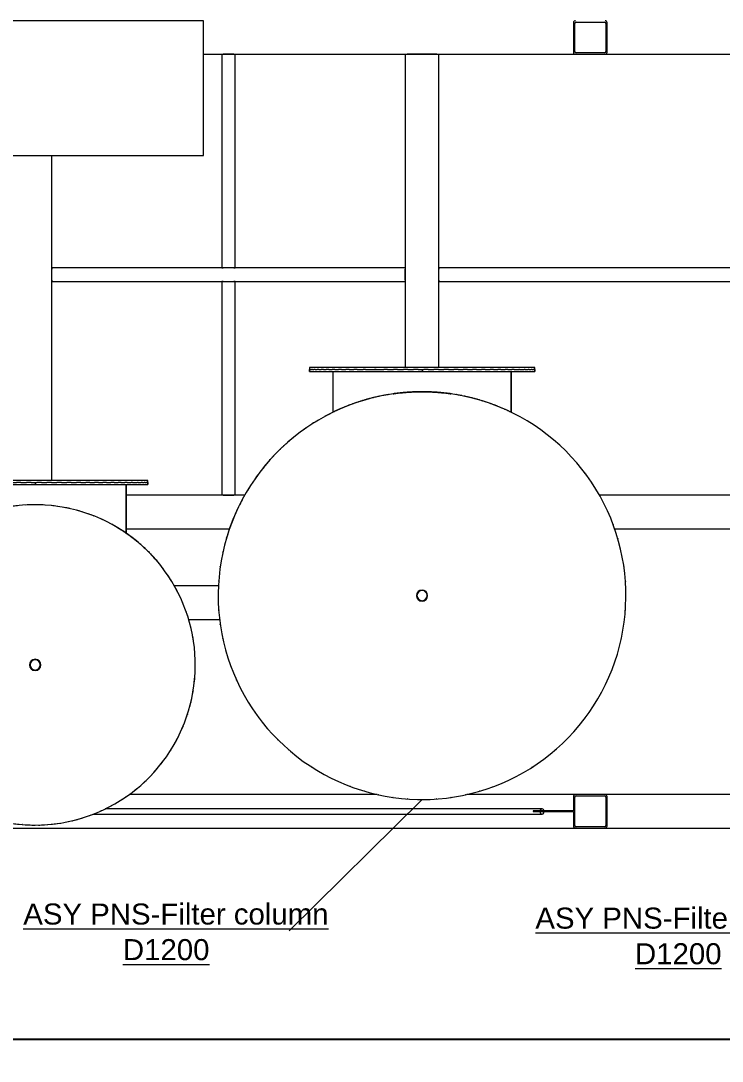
# Model space of a CAD drawing. Header units: millimetres. Extents: x -4579 to 4885, y -3105 to 2765.
# Drawn here: x -2976 to -891, y -3105 to -12 of the extents above; entities that cross this region are included whole.
import ezdxf

# ---------------------------------------------------------------- set-up
doc = ezdxf.new("R2010")
doc.units = ezdxf.units.MM
for name, color, linetype, lineweight in [('E-ELEC-EQPM', 72, 'Continuous', 9), ('G-IMPT', 250, 'Continuous', 9), ('M-EQPM-IDEN', 250, 'Continuous', 9), ('S-BEAM', 12, 'Continuous', 9)]:
    doc.layers.add(name, color=color, linetype=linetype, lineweight=lineweight)
doc.styles.add('Arial', font='arial.ttf', dxfattribs={"height": 62.5})
doc.dimstyles.get("Standard").update_dxf_attribs({"dimtxt": 0.18, "dimasz": 0.18, "dimexe": 0.18, "dimexo": 0.0625, "dimgap": 0.09, "dimtad": 0, "dimtih": 1, "dimtoh": 1, "dimdec": 4, "dimzin": 0, "dimdsep": 46, "dimtxsty": 'Standard', "dimcen": 0.09, "dimadec": 0, "dimazin": 0, "dimtfac": 1, "dimtdec": 4, "dimtofl": 0, "dimtmove": 0, "dimatfit": 3, "dimfxl": 1, "dimtolj": 1, "dimtzin": 0, "dimarcsym": 0})

# ---------------------------------------------------------------- blocks, each defined once
blk = doc.blocks.new('PNS-0100 MAIN FRAME - ASY PNS-0100 MAIN FRAME_iam-651195-Разрез 1')
at = {"layer": 'G-IMPT'}
for p, q in [((-2432.5, -111.8), (-1327.2, -111.8)), ((-2378.2, -111.8), (-2378.2, -746.8)), ((-2378.2, -111.8), (-2374.2, -111.8)), ((-2342.2, -111.8), (-2374.2, -111.8)), ((-2342.2, -111.8), (-2338.2, -111.8)), ((-2338.2, -746.8), (-2338.2, -111.8)), ((-1833.2, -111.8), (-1833.2, -1042.5)), ((-1833.2, -111.8), (-1827.2, -111.8)), ((-1739.2, -111.8), (-1827.2, -111.8)), ((-1739.2, -111.8), (-1733.2, -111.8)), ((-1733.2, -1042.5), (-1733.2, -111.8)), ((-1239.2, -111.8), (-233.2, -111.8)), ((-2883.2, -1378.8), (-2883.2, -412.5)), ((-1833.2, -746.8), (-2883.2, -746.8)), ((-2883.2, -746.8), (-2883.2, -750.8)), ((-2883.2, -782.8), (-2883.2, -750.8)), ((-2378.2, -746.8), (-2374.2, -746.8)), ((-2342.2, -746.8), (-2374.2, -746.8)), ((-2342.2, -746.8), (-2338.2, -746.8)), ((-1833.2, -746.8), (-1833.2, -750.8)), ((-1833.2, -782.8), (-1833.2, -750.8)), ((-333.2, -746.8), (-1733.2, -746.8)), ((-1733.2, -746.8), (-1733.2, -750.8)), ((-1733.2, -782.8), (-1733.2, -750.8)), ((-2883.2, -782.8), (-2883.2, -786.8)), ((-2883.2, -786.8), (-1833.2, -786.8)), ((-2378.2, -786.8), (-2378.2, -1421.8)), ((-2374.2, -786.8), (-2378.2, -786.8)), ((-2374.2, -786.8), (-2342.2, -786.8)), ((-2338.2, -786.8), (-2342.2, -786.8)), ((-2338.2, -1421.8), (-2338.2, -786.8)), ((-1833.2, -782.8), (-1833.2, -786.8)), ((-1733.2, -782.8), (-1733.2, -786.8)), ((-1733.2, -786.8), (-333.2, -786.8)), ((-2310, -1421.8), (-2662.2, -1421.8)), ((-2374.2, -1421.8), (-2378.2, -1421.8)), ((-2374.2, -1421.8), (-2342.2, -1421.8)), ((-2338.2, -1421.8), (-2342.2, -1421.8)), ((-810, -1421.8), (-1256.4, -1421.8)), ((-2662.2, -1521.8), (-2355.3, -1521.8)), ((-1211.1, -1521.8), (-855.3, -1521.8)), ((-2388.2, -1691.8), (-2519.6, -1691.8)), ((-2477.1, -1791.8), (-2384.7, -1791.8)), ((-1916.5, -2311.8), (-2653.3, -2311.8)), ((-1327.2, -2311.8), (-1650, -2311.8)), ((-416.5, -2311.8), (-1239.2, -2311.8)), ((-2761.9, -2370.8), (-1426.4, -2370.8)), ((-1426.4, -2354.8), (-2725.3, -2354.8)), ((-1431, -2360.8), (-1421.7, -2360.8)), ((-1421.7, -2362.8), (-1431, -2362.8)), ((-3539.2, -2411.8), (-1327.2, -2411.8)), ((-1239.2, -2411.8), (972.8, -2411.8))]:
    blk.add_line(p, q, dxfattribs=at)
for start_param, end_param in [(1.570796, 4.712389), (4.974188, 7.592182)]:
    blk.add_ellipse((-1426.4, -2362.8), major_axis=(0, 8), ratio=0.790901, start_param=start_param, end_param=end_param, dxfattribs=at)
at = {"layer": 'S-BEAM'}
for p, q in [((-1333.2, -17.8), (-1333.2, -105.8)), ((-1329.2, -103.8), (-1329.2, -19.8)), ((-1325.2, -15.8), (-1241.2, -15.8)), ((-1237.2, -19.8), (-1237.2, -103.8)), ((-1233.2, -105.8), (-1233.2, -17.8)), ((-1327.2, -111.8), (-1239.2, -111.8)), ((-1241.2, -107.8), (-1325.2, -107.8)), ((-1333.2, -2317.8), (-1333.2, -2360.8)), ((-1239.2, -2311.8), (-1327.2, -2311.8)), ((-1325.2, -2315.8), (-1241.2, -2315.8)), ((-1233.2, -2405.8), (-1233.2, -2317.8)), ((-1329.2, -2403.8), (-1329.2, -2319.8)), ((-1237.2, -2319.8), (-1237.2, -2403.8)), ((-1333.2, -2360.8), (-1453.2, -2360.8)), ((-1453.2, -2360.8), (-1453.2, -2362.8)), ((-1453.2, -2362.8), (-1333.2, -2362.8)), ((-1333.2, -2362.8), (-1333.2, -2405.8)), ((-1327.2, -2411.8), (-1239.2, -2411.8)), ((-1241.2, -2407.8), (-1325.2, -2407.8))]:
    blk.add_line(p, q, dxfattribs=at)
for centre, radius, start, end in [((-1327.2, -17.8), 6, 90, 180), ((-1325.2, -19.8), 4, 90, 180), ((-1241.2, -19.8), 4, 360, 90), ((-1239.2, -17.8), 6, 360, 90), ((-1327.2, -105.8), 6, 180, 270), ((-1325.2, -103.8), 4, 180, 270), ((-1241.2, -103.8), 4, 270, 0), ((-1239.2, -105.8), 6, 270, 0), ((-1327.2, -2317.8), 6, 90, 180), ((-1325.2, -2319.8), 4, 90, 180), ((-1241.2, -2319.8), 4, 360, 90), ((-1239.2, -2317.8), 6, 0, 90), ((-1327.2, -2405.8), 6, 180, 270), ((-1325.2, -2403.8), 4, 180, 270), ((-1241.2, -2403.8), 4, 270, 0), ((-1239.2, -2405.8), 6, 270, 0)]:
    blk.add_arc(centre, radius, start, end, dxfattribs=at)
blk = doc.blocks.new('PNS-0100 MAIN FRAME - Standard-550811-Разрез 1')
blk.add_blockref('PNS-0100 MAIN FRAME - ASY PNS-0100 MAIN FRAME_iam-651195-Разрез 1', (0, 0))
blk = doc.blocks.new('PNS-Filter column D1000 - ASY PNS-Filter column D1000_iam-551644-Разрез 1')
at = {"layer": 'G-IMPT'}
for p, q in [((-3268.2, -1378.8), (-3268.2, -1384.8)), ((-2985.6, -1378.8), (-3268.2, -1378.8)), ((-3268.2, -1384.8), (-3268.2, -1390.8)), ((-3268.2, -1384.8), (-3268.2, -1390.8)), ((-3268.2, -1390.8), (-3268.2, -1384.8)), ((-3267.7, -1384.8), (-3268.2, -1384.8)), ((-3268.2, -1390.8), (-2933.2, -1390.8)), ((-3267.7, -1384.8), (-3266.4, -1384.8)), ((-3264.7, -1384.8), (-3266.4, -1384.8)), ((-3264.7, -1384.8), (-3261.9, -1384.8)), ((-3258.9, -1384.8), (-3261.9, -1384.8)), ((-3258.9, -1384.8), (-3254.7, -1384.8)), ((-3250.6, -1384.8), (-3254.7, -1384.8)), ((-3250.6, -1384.8), (-3244.9, -1384.8)), ((-3239.6, -1384.8), (-3244.9, -1384.8)), ((-3239.6, -1384.8), (-3232.6, -1384.8)), ((-3226.2, -1384.8), (-3232.6, -1384.8)), ((-3226.2, -1384.8), (-3218, -1384.8)), ((-3210.4, -1384.8), (-3218, -1384.8)), ((-3210.4, -1384.8), (-3200.7, -1384.8)), ((-3204.2, -1390.8), (-3204.2, -1535.5)), ((-3192.4, -1384.8), (-3200.7, -1384.8)), ((-3192.4, -1384.8), (-3181.3, -1384.8)), ((-3172.3, -1384.8), (-3181.3, -1384.8)), ((-3172.3, -1384.8), (-3159.7, -1384.8)), ((-3150.3, -1384.8), (-3159.7, -1384.8)), ((-3150.3, -1384.8), (-3133.3, -1384.8)), ((-3126.5, -1384.8), (-3133.2, -1384.8)), ((-3126.5, -1384.8), (-3105, -1384.8)), ((-3101.1, -1384.8), (-3104.9, -1384.8)), ((-3101.1, -1384.8), (-3074.8, -1384.8)), ((-3074.8, -1384.8), (-3076.7, -1384.8)), ((-3074.1, -1384.8), (-3046.6, -1384.8)), ((-3036.1, -1384.8), (-3046.6, -1384.8)), ((-3036.1, -1384.8), (-3017.8, -1384.8)), ((-3005.8, -1384.8), (-3017.8, -1384.8)), ((-3005.8, -1384.8), (-2988.4, -1384.8)), ((-2985.6, -1384.8), (-2988.4, -1384.8)), ((-2598.2, -1378.8), (-2985.6, -1378.8)), ((-2975.5, -1384.8), (-2985.6, -1384.8)), ((-2975.5, -1384.8), (-2958.5, -1384.8)), ((-2945.1, -1384.8), (-2958.5, -1384.8)), ((-2945.1, -1384.8), (-2933.2, -1384.8)), ((-2933.2, -1384.8), (-2933.2, -1390.8)), ((-2933.2, -1384.8), (-2928.3, -1384.8)), ((-2933.2, -1384.8), (-2933.2, -1390.8)), ((-2933.2, -1390.8), (-2598.2, -1390.8)), ((-2914.8, -1384.8), (-2928.4, -1384.8)), ((-2914.8, -1384.8), (-2898.3, -1384.8)), ((-2884.7, -1384.8), (-2898.3, -1384.8)), ((-2884.7, -1384.8), (-2868.4, -1384.8)), ((-2855, -1384.8), (-2868.5, -1384.8)), ((-2855, -1384.8), (-2839.1, -1384.8)), ((-2826, -1384.8), (-2839.1, -1384.8)), ((-2826, -1384.8), (-2810.6, -1384.8)), ((-2797.9, -1384.8), (-2810.6, -1384.8)), ((-2797.9, -1384.8), (-2783, -1384.8)), ((-2770.8, -1384.8), (-2783, -1384.8)), ((-2770.9, -1384.8), (-2756.6, -1384.8)), ((-2745.2, -1384.8), (-2756.6, -1384.8)), ((-2745.2, -1384.8), (-2731.6, -1384.8)), ((-2721, -1384.8), (-2731.6, -1384.8)), ((-2721, -1384.8), (-2708.1, -1384.8)), ((-2698.6, -1384.8), (-2708.1, -1384.8)), ((-2698.6, -1384.8), (-2686.4, -1384.8)), ((-2678, -1384.8), (-2686.4, -1384.8)), ((-2678.1, -1384.8), (-2666.3, -1384.8)), ((-2659.6, -1384.8), (-2666.3, -1384.8)), ((-2662.2, -1535.5), (-2662.2, -1390.8)), ((-2662.2, -1390.8), (-2662.2, -1535.5)), ((-2659.6, -1384.8), (-2647.5, -1384.8)), ((-2643.6, -1384.8), (-2647.5, -1384.8)), ((-2643.5, -1384.8), (-2629.6, -1384.8)), ((-2626.7, -1384.8), (-2629.3, -1384.8)), ((-2626.7, -1384.8), (-2618, -1384.8)), ((-2614.4, -1384.8), (-2618, -1384.8)), ((-2614.4, -1384.8), (-2609.1, -1384.8)), ((-2606.1, -1384.8), (-2609.1, -1384.8)), ((-2606.1, -1384.8), (-2602.8, -1384.8)), ((-2600.9, -1384.8), (-2602.8, -1384.8)), ((-2600.9, -1384.8), (-2599.5, -1384.8)), ((-2598.2, -1384.8), (-2599.3, -1384.8)), ((-2598.6, -1384.8), (-2598.2, -1384.8)), ((-2598.2, -1384.8), (-2598.2, -1378.8)), ((-2598.2, -1390.8), (-2598.2, -1384.8)), ((-2598.2, -1384.8), (-2598.2, -1390.8)), ((-2598.2, -1384.8), (-2598.2, -1390.8)), ((-2653.2, -1541.8), (-2652.7, -1542.2)), ((-2624, -1564.9), (-2623.4, -1565.4)), ((-3269.6, -1590), (-3269.2, -1589.6)), ((-2596.6, -1590.2), (-2596, -1590.8)), ((-3295.1, -1617.6), (-3294.6, -1617)), ((-3318.3, -1647), (-3317.8, -1646.3)), ((-3339, -1678.1), (-3338.6, -1677.4)), ((-3357.3, -1710.7), (-3356.9, -1710)), ((-3372.9, -1744.6), (-3372.6, -1743.9)), ((-3385.9, -1779.7), (-3385.6, -1778.9)), ((-3396, -1815.7), (-3395.8, -1814.9)), ((-3403.3, -1852.3), (-3403.2, -1851.5)), ((-3409.2, -1926.4), (-3409.2, -1926.8)), ((-3407.7, -1964), (-3407.8, -1963.3)), ((-3407.7, -1964.1), (-3407.7, -1964.7)), ((-2463, -2001.3), (-2463.2, -2002.1)), ((-2470.3, -2037.9), (-2470.5, -2038.7)), ((-2480.5, -2073.9), (-2480.7, -2074.7)), ((-2493.4, -2109), (-2493.7, -2109.7)), ((-2509.1, -2142.9), (-2509.4, -2143.6)), ((-2527.3, -2175.5), (-2527.8, -2176.2)), ((-2548.1, -2206.6), (-2548.6, -2207.3)), ((-2571.2, -2236), (-2571.8, -2236.6)), ((-3269.8, -2263.4), (-3270.4, -2262.8)), ((-3242.3, -2288.7), (-3243, -2288.2)), ((-2596.6, -2263.4), (-2597.2, -2264)), ((-3213, -2311.9), (-3213.6, -2311.4)), ((-3181.9, -2332.6), (-3182.6, -2332.2)), ((-3149.3, -2350.9), (-3150, -2350.5)), ((-3115.4, -2366.5), (-3116.1, -2366.2)), ((-3080.3, -2379.5), (-3081.1, -2379.2)), ((-3044.3, -2389.6), (-3045.1, -2389.5)), ((-3007.7, -2396.9), (-3008.5, -2396.8)), ((-2970.5, -2401.3), (-2971.4, -2401.3))]:
    blk.add_line(p, q, dxfattribs=at)
at = {"layer": 'G-IMPT', "flags": 128}
for points in [[(-2933.2, -1450.8), (-2952.2, -1451.2), (-2971.2, -1452.3), (-2990.2, -1454.2), (-3009, -1456.9), (-3027.8, -1460.3), (-3046.3, -1464.4), (-3064.7, -1469.3), (-3082.9, -1475), (-3100.9, -1481.3), (-3118.5, -1488.4), (-3135.9, -1496.1), (-3153, -1504.6), (-3169.7, -1513.7), (-3186, -1523.5), (-3202, -1533.9), (-3217.4, -1545), (-3232.5, -1556.7), (-3247.1, -1568.9), (-3261.1, -1581.8), (-3274.6, -1595.2), (-3287.6, -1609.1), (-3300.1, -1623.5), (-3311.9, -1638.4), (-3323.1, -1653.8), (-3333.7, -1669.6), (-3343.7, -1685.8), (-3353, -1702.4), (-3361.6, -1719.4), (-3369.6, -1736.7), (-3376.8, -1754.3), (-3383.4, -1772.2), (-3389.2, -1790.3), (-3394.3, -1808.7), (-3398.6, -1827.2), (-3402.3, -1845.9), (-3405.1, -1864.7), (-3407.2, -1883.6), (-3408.6, -1902.6), (-3409.2, -1921.7), (-3409, -1940.7), (-3408, -1959.7), (-3406.3, -1978.7), (-3403.9, -1997.6), (-3400.7, -2016.3), (-3396.7, -2034.9), (-3392, -2053.4), (-3386.6, -2071.6), (-3380.5, -2089.7), (-3373.6, -2107.4), (-3366, -2124.9), (-3357.7, -2142), (-3348.8, -2158.8), (-3339.2, -2175.3), (-3328.9, -2191.3), (-3318, -2206.9), (-3306.5, -2222.1), (-3294.4, -2236.8), (-3281.7, -2251), (-3268.5, -2264.7), (-3254.7, -2277.8), (-3240.4, -2290.4), (-3225.6, -2302.4), (-3210.4, -2313.8), (-3194.7, -2324.5), (-3178.6, -2334.7), (-3162.1, -2344.2), (-3145.2, -2353), (-3128, -2361.1), (-3110.4, -2368.6), (-3092.6, -2375.3), (-3074.6, -2381.3), (-3056.3, -2386.6), (-3037.8, -2391.2), (-3019.1, -2395), (-3000.4, -2398), (-2981.5, -2400.3), (-2962.5, -2401.9), (-2943.5, -2402.7), (-2933.2, -2402.8)], [(-2933.2, -2402.8), (-2914.1, -2402.4), (-2895.1, -2401.3), (-2876.2, -2399.4), (-2857.3, -2396.7), (-2838.6, -2393.3), (-2820, -2389.2), (-2801.6, -2384.3), (-2783.5, -2378.6), (-2765.5, -2372.3), (-2747.8, -2365.2), (-2730.4, -2357.5), (-2713.4, -2349), (-2696.7, -2339.9), (-2680.3, -2330.1), (-2664.4, -2319.7), (-2648.9, -2308.6), (-2633.9, -2296.9), (-2619.3, -2284.7), (-2605.3, -2271.8), (-2591.7, -2258.4), (-2578.7, -2244.5), (-2566.3, -2230.1), (-2554.5, -2215.2), (-2543.2, -2199.8), (-2532.6, -2184), (-2522.7, -2167.8), (-2513.4, -2151.2), (-2504.7, -2134.2), (-2496.8, -2116.9), (-2489.5, -2099.3), (-2483, -2081.4), (-2477.2, -2063.3), (-2472.1, -2044.9), (-2467.7, -2026.4), (-2464.1, -2007.7), (-2461.2, -1988.9), (-2459.1, -1970), (-2457.8, -1951), (-2457.2, -1931.9), (-2457.4, -1912.9), (-2458.3, -1893.9), (-2460, -1874.9), (-2462.5, -1856), (-2465.7, -1837.3), (-2469.6, -1818.7), (-2474.3, -1800.2), (-2479.8, -1782), (-2485.9, -1763.9), (-2492.8, -1746.2), (-2500.4, -1728.7), (-2508.6, -1711.6), (-2517.6, -1694.8), (-2527.2, -1678.3), (-2537.4, -1662.3), (-2548.3, -1646.7), (-2559.8, -1631.5), (-2572, -1616.8), (-2584.6, -1602.6), (-2597.9, -1588.9), (-2611.7, -1575.8), (-2626, -1563.2), (-2640.7, -1551.2), (-2656, -1539.8), (-2671.7, -1529.1), (-2687.8, -1518.9), (-2704.3, -1509.4), (-2721.2, -1500.6), (-2738.4, -1492.5), (-2755.9, -1485), (-2773.7, -1478.3), (-2791.8, -1472.3), (-2810.1, -1467), (-2828.6, -1462.4), (-2847.2, -1458.6), (-2866, -1455.6), (-2884.9, -1453.3), (-2903.9, -1451.7), (-2922.9, -1450.9), (-2933.2, -1450.8)]]:
    blk.add_lwpolyline(points, dxfattribs=at)
at = {"layer": 'G-IMPT'}
for radius, start, end in [(476, 95.7293, 97.9241), (476, 91.1692, 93.3644), (476, 86.6094, 88.8045), (476, 82.0499, 84.2443), (476, 109.4118, 111.6017), (476, 104.8505, 107.0427), (476, 100.2897, 102.4835), (476, 77.4906, 79.6837), (476, 72.9314, 75.1227), (476, 68.3725, 70.5612), (476, 118.5362, 120.7193), (476, 113.9736, 116.1606), (476, 63.8137, 65.9991), (476, 59.255, 61.4362), (476, 123.0996, 125.2779), (476, 54.6964, 56.8723), (476, 132.2298, 134.3948), (476, 130.4, 130.5035), (476, 127.664, 129.8364), (476, 50.138, 52.3073), (476, 45.5796, 47.7408), (476, 136.7974, 138.9531), (476, 41.0214, 43.1723), (476, 141.3673, 143.5113), (476, 36.4632, 38.6011), (476, 145.9404, 148.0694), (476, 35.9, 36.003), (476, 31.9051, 34.0262), (476, 150.5182, 152.6275), (476, 31.4, 31.5025), (476, 27.3471, 29.4458), (476, 155.1029, 157.1855), (476, 26.9, 27.0021), (476, 22.7891, 24.8568), (476, 159.6988, 161.7435), (476, 22.4, 22.5017), (476, 18.2312, 20.2537), (476, 17.9, 18.0014), (476, 164.3145, 166.3013), (476, 13.6733, 15.6243), (476, 13.4, 13.501), (476, 168.97, 170.8592), (476, 9.1155, 10.937), (476, 8.9, 9.0007), (476, 173.7272, 175.417), (16.7, 90, 270), (15.1, 90, 270), (16.8, 270, 90), (15.1, 270, 90), (476, 4.5002, 4.6244), (476, 4.4, 4.5004), (476, 179.9, 180.0001), (476, 359.9, 0.0001), (476, 353.5938, 355.3916), (476, 188.9, 189.0007), (476, 189.0902, 190.8151), (476, 348.8947, 350.8338), (476, 193.4, 193.501), (476, 193.648, 195.5527), (476, 344.2605, 346.276), (476, 197.9, 198.0014), (476, 198.2058, 200.2014), (476, 339.655, 341.7181), (476, 202.4, 202.5017), (476, 202.7637, 204.8139), (476, 335.0647, 337.1601), (476, 206.9, 207.0021), (476, 207.3217, 209.4081), (476, 330.4834, 332.6021), (476, 211.4, 211.5025), (476, 211.8797, 213.9918), (476, 325.9079, 328.044), (476, 215.9, 216.003), (476, 216.4377, 218.5689), (476, 321.3363, 323.4858), (476, 220.4, 220.5035), (476, 220.9959, 223.1415), (476, 316.7675, 318.9276), (476, 225.5541, 227.7111), (476, 312.2008, 314.3692), (476, 230.1124, 232.2784), (476, 234.6708, 236.844), (476, 303.0717, 305.2523), (476, 305.9, 306.003), (476, 307.6356, 309.8108), (476, 310.4, 310.5035), (476, 239.2293, 241.4083), (476, 298.5087, 300.6936), (476, 301.4, 301.5025), (476, 243.7879, 245.9716), (476, 248.3467, 250.534), (476, 287.9, 288.0014), (476, 289.3849, 291.5759), (476, 293.9465, 296.1348), (476, 296.9, 297.0021), (476, 252.9056, 255.0958), (476, 257.4646, 259.657), (476, 262.0238, 264.2178), (476, 266.5833, 268.7782), (476, 269.9, 270.0001), (476, 271.143, 273.3382), (476, 274.4, 274.5004), (476, 275.7029, 277.898), (476, 278.9, 279.0007), (476, 280.2632, 282.4575), (476, 283.4, 283.501), (476, 284.8238, 287.0168)]:
    blk.add_arc((-2933.2, -1926.8), radius, start, end, dxfattribs=at)
for points, knots in [([(-2697.2, -1513.4), (-2697.3, -1513.5), (-2696.2, -1514.1), (-2692.4, -1516.1), (-2688.4, -1518.5), (-2683.3, -1521.6), (-2677.3, -1525.4), (-2670.4, -1529.9), (-2661.9, -1535.6), (-2651.3, -1543.1), (-2641.1, -1550.9), (-2635.2, -1555.6), (-2633.3, -1557.2)], [-1, -1, -1, -1, -0.9166667, -0.875, -0.8333333, -0.7916667, -0.75, -0.7083333, -0.6666667, -0.6111111, -0.5555556, -0.5285524, -0.5285524, -0.5285524, -0.5285524]), ([(-2633.2, -1557.3), (-2634.9, -1555.9), (-2638.6, -1553), (-2644, -1548.7), (-2649.4, -1544.6), (-2654.8, -1540.7), (-2660, -1537), (-2664.1, -1534.2), (-2667.2, -1532.1), (-2669.4, -1530.6), (-2671.5, -1529.1), (-2674.3, -1527.3), (-2677.5, -1525.3), (-2681.1, -1523.1), (-2684.3, -1521), (-2687.3, -1519.2), (-2689.9, -1517.6), (-2692.2, -1516.3), (-2694.1, -1515.2), (-2695.4, -1514.3), (-2696.8, -1513.5), (-2697.2, -1513.3), (-2697.2, -1513.4)], [-0.4733891, -0.4733891, -0.4733891, -0.4733891, -0.45, -0.425, -0.4, -0.375, -0.35, -0.325, -0.3125, -0.3, -0.2875, -0.275, -0.25, -0.225, -0.2, -0.175, -0.15, -0.125, -0.1, -0.075, -0.05, 0, 0, 0, 0]), ([(-3272.3, -1592.7), (-3272.3, -1592.7), (-3271, -1591.5), (-3267, -1587.5), (-3263, -1583.6), (-3258, -1578.8), (-3251.7, -1573), (-3246.7, -1568.7), (-3243.9, -1566.2)], [-1, -1, -1, -1, -0.75, -0.625, -0.5, -0.375, -0.25, -0.0879516, -0.0879516, -0.0879516, -0.0879516]), ([(-3243.9, -1566.2), (-3246.7, -1568.7), (-3251.7, -1573), (-3258, -1578.8), (-3263, -1583.6), (-3267, -1587.5), (-3271, -1591.5), (-3272.3, -1592.7), (-3272.3, -1592.7)], [-0.9120484, -0.9120484, -0.9120484, -0.9120484, -0.75, -0.625, -0.5, -0.375, -0.25, 0, 0, 0, 0]), ([(-2567, -1622.7), (-2567, -1622.6), (-2567.2, -1622.2), (-2568.3, -1621), (-2569.4, -1619.8), (-2570.8, -1618.2), (-2572.5, -1616.2), (-2574.5, -1613.9), (-2576.8, -1611.3), (-2579.4, -1608.4), (-2582.1, -1605.3), (-2584.7, -1602.4), (-2587, -1600.1), (-2588.8, -1598.2), (-2590.7, -1596.3), (-2593.3, -1593.6), (-2596.8, -1590.1), (-2601.3, -1585.6), (-2606, -1581), (-2611.1, -1576.4), (-2618.1, -1570), (-2624.8, -1564.2), (-2629.8, -1560), (-2631.1, -1559)], [-1, -1, -1, -1, -0.95, -0.925, -0.9, -0.875, -0.85, -0.825, -0.8, -0.775, -0.75, -0.725, -0.7125, -0.7, -0.6875, -0.675, -0.65, -0.625, -0.6, -0.575, -0.55, -0.5, -0.482652, -0.482652, -0.482652, -0.482652]), ([(-2631, -1559.1), (-2629.7, -1560.1), (-2624.6, -1564.4), (-2615.6, -1572.1), (-2604.2, -1582.6), (-2594.1, -1592.6), (-2585.8, -1601.3), (-2579, -1608.8), (-2573.4, -1615), (-2569.6, -1619.5), (-2567.6, -1622.2), (-2567.1, -1622.7), (-2567, -1622.7)], [-0.5177623, -0.5177623, -0.5177623, -0.5177623, -0.5, -0.4444444, -0.3888889, -0.3333333, -0.2777778, -0.2222222, -0.1666667, -0.1111111, -0.0555556, 0, 0, 0, 0])]:
    blk.add_open_spline(points, degree=3, knots=knots, dxfattribs=at)
for points in [[(-3239.2, -1562.2), (-3236.5, -1560), (-3231.3, -1555.7), (-3223.8, -1549.7), (-3217, -1544.6), (-3211.2, -1540.4), (-3206.7, -1537.2), (-3203.9, -1535.3), (-3203, -1534.6), (-3203.9, -1535.3), (-3206.7, -1537.2), (-3211.2, -1540.4), (-3217, -1544.6), (-3223.8, -1549.7), (-3231.3, -1555.7), (-3236.5, -1560), (-3239.2, -1562.2)], [(-3217.1, -1544.7), (-3216.7, -1544.5), (-3216.3, -1544.2), (-3216, -1543.9)], [(-3216, -1543.9), (-3216.3, -1544.2), (-3216.7, -1544.5), (-3217.1, -1544.7)], [(-3252.8, -1574.1), (-3252.7, -1573.9), (-3252.5, -1573.8), (-3252.4, -1573.7)], [(-3252.4, -1573.7), (-3252.5, -1573.8), (-3252.7, -1573.9), (-3252.8, -1574.1)], [(-3241.5, -1564.1), (-3240.7, -1563.5), (-3239.9, -1562.8), (-3239.2, -1562.2)], [(-3239.2, -1562.2), (-3239.9, -1562.8), (-3240.7, -1563.5), (-3241.5, -1564.1)], [(-3231.3, -1555.8), (-3231.2, -1555.7), (-3231.1, -1555.6), (-3230.9, -1555.5)], [(-3230.9, -1555.5), (-3231.1, -1555.6), (-3231.2, -1555.7), (-3231.3, -1555.8)], [(-3223.9, -1549.9), (-3223.6, -1549.7), (-3223.3, -1549.5), (-3223.1, -1549.3)], [(-3223.1, -1549.3), (-3223.3, -1549.5), (-3223.6, -1549.7), (-3223.9, -1549.9)], [(-3273.9, -1594.4), (-3273.9, -1594.4), (-3273.6, -1594), (-3272.8, -1593.3)], [(-3272.8, -1593.3), (-3273.6, -1594), (-3273.9, -1594.4), (-3273.9, -1594.4)], [(-3264, -1584.6), (-3263.7, -1584.3), (-3263.4, -1583.9), (-3263, -1583.6)], [(-3263, -1583.6), (-3263.4, -1583.9), (-3263.7, -1584.3), (-3264, -1584.6)]]:
    blk.add_open_spline(points, degree=3, dxfattribs=at)
blk = doc.blocks.new('PNS-Filter column D1000 - Standard-551651-Разрез 1')
blk.add_blockref('PNS-Filter column D1000 - ASY PNS-Filter column D1000_iam-551644-Разрез 1', (0, 0))
blk = doc.blocks.new('PNS-Filter column D1200 - ASY PNS-Filter column D1200_iam-V2-Разрез 1')
at = {"layer": 'G-IMPT'}
for p, q in [((-2118.2, -1042.8), (-2118.2, -1048.8)), ((-1835.6, -1042.8), (-2118.2, -1042.8)), ((-2118.2, -1048.8), (-2118.2, -1054.8)), ((-2118.2, -1048.8), (-2118.2, -1054.8)), ((-2118.2, -1054.8), (-2118.2, -1048.8)), ((-2117.7, -1048.8), (-2118.2, -1048.8)), ((-2117.7, -1048.8), (-2116.4, -1048.8)), ((-2114.7, -1048.8), (-2116.4, -1048.8)), ((-2114.7, -1048.8), (-2111.9, -1048.8)), ((-2109, -1048.8), (-2111.9, -1048.8)), ((-2109, -1048.8), (-2104.7, -1048.8)), ((-2100.6, -1048.8), (-2104.7, -1048.8)), ((-2100.6, -1048.8), (-2095, -1048.8)), ((-2089.7, -1048.8), (-2095, -1048.8)), ((-2089.7, -1048.8), (-2082.7, -1048.8)), ((-2076.2, -1048.8), (-2082.7, -1048.8)), ((-2076.3, -1048.8), (-2067.9, -1048.8)), ((-2060.7, -1048.8), (-2067.9, -1048.8)), ((-2060.7, -1048.8), (-2050.7, -1048.8)), ((-2042.5, -1048.8), (-2050.7, -1048.8)), ((-2042.5, -1048.8), (-2031.3, -1048.8)), ((-2022.3, -1048.8), (-2031.3, -1048.8)), ((-2022.4, -1048.8), (-2009.7, -1048.8)), ((-2000.3, -1048.8), (-2009.7, -1048.8)), ((-2000.3, -1048.8), (-1985.7, -1048.8)), ((-1976.5, -1048.8), (-1985.7, -1048.8)), ((-1976.5, -1048.8), (-1958.2, -1048.8)), ((-1951.2, -1048.8), (-1958.2, -1048.8)), ((-1951.2, -1048.8), (-1924.8, -1048.8)), ((-1924.2, -1048.8), (-1896.6, -1048.8)), ((-1919.5, -1048.8), (-1924.2, -1048.8)), ((-1886.2, -1048.8), (-1896.6, -1048.8)), ((-1886.2, -1048.8), (-1867.9, -1048.8)), ((-1855.8, -1048.8), (-1867.9, -1048.8)), ((-1855.8, -1048.8), (-1838.4, -1048.8)), ((-1835.6, -1048.8), (-1838.4, -1048.8)), ((-1448.2, -1042.8), (-1835.6, -1042.8)), ((-1825.5, -1048.8), (-1835.6, -1048.8)), ((-1825.5, -1048.8), (-1808.5, -1048.8)), ((-1795.1, -1048.8), (-1808.5, -1048.8)), ((-1795.2, -1048.8), (-1783.2, -1048.8)), ((-1783.2, -1048.8), (-1783.2, -1054.8)), ((-1783.2, -1048.8), (-1778.3, -1048.8)), ((-1783.2, -1048.8), (-1783.2, -1054.8)), ((-1764.8, -1048.8), (-1778.3, -1048.8)), ((-1764.8, -1048.8), (-1748.3, -1048.8)), ((-1734.7, -1048.8), (-1748.3, -1048.8)), ((-1734.7, -1048.8), (-1718.5, -1048.8)), ((-1705, -1048.8), (-1718.5, -1048.8)), ((-1705, -1048.8), (-1689.2, -1048.8)), ((-1676, -1048.8), (-1689.2, -1048.8)), ((-1676, -1048.8), (-1660.6, -1048.8)), ((-1647.9, -1048.8), (-1660.6, -1048.8)), ((-1647.9, -1048.8), (-1633, -1048.8)), ((-1620.9, -1048.8), (-1633, -1048.8)), ((-1620.9, -1048.8), (-1606.6, -1048.8)), ((-1595.2, -1048.8), (-1606.6, -1048.8)), ((-1595.2, -1048.8), (-1580.5, -1048.8)), ((-1571, -1048.8), (-1580.5, -1048.8)), ((-1571, -1048.8), (-1558.1, -1048.8)), ((-1548.6, -1048.8), (-1558.1, -1048.8)), ((-1548.6, -1048.8), (-1536.4, -1048.8)), ((-1528.1, -1048.8), (-1536.4, -1048.8)), ((-1528.1, -1048.8), (-1516.4, -1048.8)), ((-1509.6, -1048.8), (-1516.4, -1048.8)), ((-1509.6, -1048.8), (-1495.9, -1048.8)), ((-1493.6, -1048.8), (-1495.9, -1048.8)), ((-1493.6, -1048.8), (-1479.6, -1048.8)), ((-1476.7, -1048.8), (-1479.3, -1048.8)), ((-1476.7, -1048.8), (-1467.7, -1048.8)), ((-1464.4, -1048.8), (-1467.8, -1048.8)), ((-1464.4, -1048.8), (-1459.1, -1048.8)), ((-1456.2, -1048.8), (-1459.1, -1048.8)), ((-1456.2, -1048.8), (-1452.8, -1048.8)), ((-1450.9, -1048.8), (-1452.8, -1048.8)), ((-1450.9, -1048.8), (-1449.5, -1048.8)), ((-1448.2, -1048.8), (-1449.3, -1048.8)), ((-1448.6, -1048.8), (-1448.2, -1048.8)), ((-1448.2, -1048.8), (-1448.2, -1042.8)), ((-1448.2, -1054.8), (-1448.2, -1048.8)), ((-1448.2, -1048.8), (-1448.2, -1054.8)), ((-1448.2, -1048.8), (-1448.2, -1054.8)), ((-2118.2, -1054.8), (-1783.2, -1054.8)), ((-2048.2, -1054.8), (-2048.2, -1176.2)), ((-1783.2, -1054.8), (-1448.2, -1054.8)), ((-1518.2, -1176.1), (-1518.2, -1054.8)), ((-1518.2, -1054.8), (-1518.2, -1176.1)), ((-1696, -1121.1), (-1697, -1120.9)), ((-1653.4, -1128.8), (-1654.4, -1128.6)), ((-1611.6, -1139.6), (-1612.5, -1139.3)), ((-1570.6, -1153.3), (-1571.4, -1153)), ((-1530.7, -1169.9), (-1531.5, -1169.5)), ((-1492.1, -1189.3), (-1492.8, -1188.9)), ((-1455, -1211.4), (-1455.6, -1211)), ((-1419.5, -1236), (-1420, -1235.6)), ((-1419.5, -1236), (-1419.2, -1236.3)), ((-1385.9, -1263.2), (-1386.4, -1262.8)), ((-1385.9, -1263.2), (-1385.6, -1263.5)), ((-2211.7, -1292.2), (-2211, -1291.5)), ((-1354.3, -1292.7), (-1354.7, -1292.3)), ((-1354.3, -1292.7), (-1354, -1293)), ((-1324.9, -1324.3), (-1325.2, -1323.9)), ((-1324.9, -1324.3), (-1324.5, -1324.7)), ((-2268.3, -1357.6), (-2267.7, -1356.8)), ((-2268.1, -1357.3), (-2268.3, -1357.6)), ((-1297.8, -1358), (-1298.1, -1357.6)), ((-1297.8, -1358), (-1297.4, -1358.4)), ((-2293, -1393.1), (-2292.4, -1392.2)), ((-2292.8, -1392.8), (-2293, -1393.1)), ((-1273.2, -1393.5), (-1273.4, -1393.1)), ((-1273.2, -1393.5), (-1272.8, -1394)), ((-2314.9, -1429.9), (-2315.1, -1430.3)), ((-1251.2, -1430.7), (-1251.3, -1430.3)), ((-1251.2, -1430.6), (-1250.8, -1431.3)), ((-2334.4, -1469), (-2334, -1468.1)), ((-2334.3, -1468.6), (-2334.4, -1469)), ((-1231.9, -1469.3), (-1231.5, -1470)), ((-2351, -1509), (-2350.6, -1508)), ((-2350.8, -1508.5), (-2351, -1509)), ((-1215.3, -1509.2), (-1215.1, -1510)), ((-2364.7, -1550), (-2364.4, -1549)), ((-2364.5, -1549.6), (-2364.7, -1550)), ((-1201.7, -1550.2), (-1201.5, -1551)), ((-2375.4, -1591.9), (-2375.1, -1590.9)), ((-2375.3, -1591.5), (-2375.4, -1591.9)), ((-1191, -1592.1), (-1190.8, -1593)), ((-2383, -1634.5), (-2382.9, -1633.5)), ((-2383, -1634), (-2383, -1634.5)), ((-1183.4, -1634.6), (-1183.2, -1635.6)), ((-2387.7, -1677.5), (-2387.6, -1676.5)), ((-2387.6, -1677), (-2387.7, -1677.5)), ((-1178.8, -1677.6), (-1178.7, -1678.6)), ((-2389.2, -1720.2), (-2389.2, -1720.8)), ((-2387.7, -1763.5), (-2387.7, -1764)), ((-1178.8, -1765), (-1178.8, -1764)), ((-2383, -1807), (-2383.2, -1806)), ((-2383.1, -1806.5), (-2383, -1807)), ((-2383, -1807), (-2382.9, -1808)), ((-1183.5, -1808), (-1183.4, -1807)), ((-2375.4, -1849.5), (-2375.6, -1848.5)), ((-2375.5, -1849), (-2375.4, -1849.6)), ((-2375.4, -1849.6), (-2375.1, -1850.5)), ((-1191.3, -1850.5), (-1191.1, -1849.6)), ((-2364.7, -1891.4), (-2365, -1890.5)), ((-2364.8, -1890.9), (-2364.7, -1891.5)), ((-2364.7, -1891.5), (-2364.4, -1892.4)), ((-1202, -1892.3), (-1201.8, -1891.5)), ((-2351, -1932.5), (-2351.4, -1931.5)), ((-2351.2, -1932), (-2351, -1932.5)), ((-2351, -1932.5), (-2350.7, -1933.4)), ((-1215.7, -1933.3), (-1215.4, -1932.5)), ((-2334.5, -1972.4), (-2334.9, -1971.5)), ((-2334.7, -1972), (-2334.4, -1972.5)), ((-2334.4, -1972.5), (-2334.1, -1973.3)), ((-1232.3, -1973.2), (-1232, -1972.5)), ((-2315.1, -2011.1), (-2315.6, -2010.3)), ((-2315.4, -2010.6), (-2315.1, -2011.2)), ((-2315.1, -2011.2), (-2314.7, -2011.9)), ((-1251.7, -2011.8), (-1251.8, -2012.1)), ((-1251.7, -2011.8), (-1251.3, -2011.2)), ((-2293.1, -2048.3), (-2293.6, -2047.5)), ((-2293.3, -2047.9), (-2293, -2048.4)), ((-2293, -2048.4), (-2292.6, -2049)), ((-1273.8, -2048.9), (-1274, -2049.3)), ((-1273.8, -2048.9), (-1273.4, -2048.4)), ((-2268.4, -2083.8), (-2269, -2083.1)), ((-2268.7, -2083.4), (-2268.3, -2083.9)), ((-2268.3, -2083.9), (-2267.9, -2084.5)), ((-1298.5, -2084.4), (-1298.7, -2084.8)), ((-1298.4, -2084.4), (-1298.1, -2083.9)), ((-2241.3, -2117.5), (-2241.9, -2116.8)), ((-2241.6, -2117.1), (-2241.2, -2117.6)), ((-2241.2, -2117.6), (-2240.8, -2118.1)), ((-1325.6, -2118), (-1325.9, -2118.4)), ((-1325.6, -2118), (-1325.2, -2117.6)), ((-2211.9, -2149.1), (-2212.5, -2148.5)), ((-2212.2, -2148.8), (-2211.7, -2149.3)), ((-2211.7, -2149.3), (-2211.3, -2149.7)), ((-1355.1, -2149.6), (-1355.5, -2150)), ((-1355.4, -2149.9), (-1355.1, -2149.6)), ((-1355.1, -2149.6), (-1354.7, -2149.3)), ((-2180.3, -2178.6), (-2180.9, -2178.1)), ((-2180.6, -2178.3), (-2180.1, -2178.7)), ((-2180.1, -2178.7), (-2179.6, -2179.1)), ((-1386.7, -2179), (-1387.2, -2179.4)), ((-1387.1, -2179.3), (-1386.7, -2179)), ((-1386.7, -2179), (-1386.4, -2178.7)), ((-2146.6, -2205.7), (-2147.2, -2205.3)), ((-2146.9, -2205.5), (-2146.4, -2205.9)), ((-2146.4, -2205.9), (-2146, -2206.2)), ((-1420.4, -2206.1), (-1420.9, -2206.5)), ((-1420.8, -2206.4), (-1420.4, -2206.1)), ((-1420.4, -2206.1), (-1420, -2205.9)), ((-2111.1, -2230.4), (-2111.7, -2230)), ((-2111.4, -2230.2), (-2110.9, -2230.6)), ((-2110.8, -2230.6), (-2110.5, -2230.8)), ((-2073.9, -2252.5), (-2074.6, -2252.1)), ((-2074.3, -2252.3), (-2073.6, -2252.6)), ((-2073.6, -2252.6), (-2073.3, -2252.8)), ((-1493, -2252.8), (-1493.7, -2253.1)), ((-1493.6, -2253.1), (-1493, -2252.8)), ((-1455.9, -2230.7), (-1456.5, -2231.1)), ((-1456.3, -2231), (-1455.9, -2230.7)), ((-1455.9, -2230.8), (-1455.6, -2230.6)), ((-2035, -2272), (-2035.9, -2271.6)), ((-2035.6, -2271.7), (-2035, -2272)), ((-2035, -2272), (-2034.6, -2272.1)), ((-1995, -2288.5), (-1996, -2288.2)), ((-1995.7, -2288.3), (-1995, -2288.5)), ((-1531.7, -2272.1), (-1532.4, -2272.4)), ((-1532.3, -2272.4), (-1531.7, -2272.1)), ((-1954, -2302.2), (-1955, -2301.9)), ((-1954.7, -2302), (-1953.9, -2302.2)), ((-1912, -2312.9), (-1913.1, -2312.7)), ((-1912.8, -2312.8), (-1912, -2312.9)), ((-1654.5, -2312.9), (-1655.4, -2313.1)), ((-1655.2, -2313.1), (-1654.5, -2312.9)), ((-1612.6, -2302.3), (-1613.5, -2302.5)), ((-1613.3, -2302.5), (-1612.6, -2302.3)), ((-1571.6, -2288.6), (-1572.4, -2288.9)), ((-1572.2, -2288.9), (-1571.6, -2288.6)), ((-1869.5, -2320.6), (-1870.5, -2320.4)), ((-1870.2, -2320.5), (-1869.5, -2320.6)), ((-1826.4, -2325.2), (-1827.5, -2325.1)), ((-1827.2, -2325.2), (-1826.4, -2325.2)), ((-1784, -2326.8), (-1783.2, -2326.8)), ((-1740, -2325.2), (-1741, -2325.3)), ((-1740.8, -2325.3), (-1740, -2325.2)), ((-1697, -2320.6), (-1698, -2320.7)), ((-1697.8, -2320.7), (-1697, -2320.6))]:
    blk.add_line(p, q, dxfattribs=at)
at = {"layer": 'G-IMPT', "flags": 128}
for points in [[(-1783.2, -1114.8), (-1807.4, -1115.2), (-1831.6, -1116.7), (-1855.8, -1119.1), (-1879.8, -1122.5), (-1903.6, -1126.8), (-1927.3, -1132.1), (-1950.7, -1138.4), (-1973.8, -1145.5), (-1996.7, -1153.6), (-2019.2, -1162.6), (-2041.3, -1172.5), (-2063, -1183.2), (-2084.3, -1194.9), (-2105.1, -1207.3), (-2125.4, -1220.6), (-2145.1, -1234.7), (-2164.3, -1249.6), (-2182.8, -1265.2), (-2200.7, -1281.5), (-2217.9, -1298.6), (-2234.5, -1316.3), (-2250.3, -1334.6), (-2265.3, -1353.6), (-2279.6, -1373.2), (-2293.1, -1393.3), (-2305.8, -1414), (-2317.7, -1435.1), (-2328.7, -1456.7), (-2338.8, -1478.8), (-2348, -1501.2), (-2356.4, -1523.9), (-2363.8, -1547), (-2370.3, -1570.4), (-2375.8, -1594), (-2380.4, -1617.8), (-2384, -1641.7), (-2386.7, -1665.8), (-2388.4, -1690), (-2389.2, -1714.2), (-2389, -1738.5), (-2387.8, -1762.7), (-2385.6, -1786.8), (-2382.5, -1810.8), (-2378.4, -1834.7), (-2373.4, -1858.4), (-2367.4, -1881.9), (-2360.5, -1905.2), (-2352.6, -1928.1), (-2343.9, -1950.7), (-2334.2, -1972.9), (-2323.7, -1994.8), (-2312.3, -2016.2), (-2300.1, -2037.1), (-2287, -2057.5), (-2273.2, -2077.4), (-2258.5, -2096.7), (-2243.1, -2115.4), (-2226.9, -2133.5), (-2210.1, -2150.9), (-2192.5, -2167.6), (-2174.3, -2183.6), (-2155.5, -2198.9), (-2136.1, -2213.4), (-2116.1, -2227.1), (-2095.6, -2240), (-2074.6, -2252.1), (-2053.1, -2263.3), (-2031.2, -2273.7), (-2008.9, -2283.2), (-1986.2, -2291.7), (-1963.2, -2299.4), (-1939.9, -2306.1), (-1916.4, -2311.9), (-1892.7, -2316.8), (-1868.7, -2320.7), (-1844.7, -2323.6), (-1820.5, -2325.6), (-1796.3, -2326.6), (-1783.2, -2326.8)], [(-1783.2, -2326.8), (-1759, -2326.3), (-1734.8, -2324.8), (-1710.7, -2322.4), (-1686.7, -2319), (-1662.8, -2314.7), (-1639.2, -2309.4), (-1615.7, -2303.2), (-1592.6, -2296), (-1569.7, -2287.9), (-1547.2, -2278.9), (-1525.1, -2269), (-1503.4, -2258.3), (-1482.1, -2246.7), (-1461.3, -2234.2), (-1441, -2220.9), (-1421.3, -2206.8), (-1402.2, -2192), (-1383.6, -2176.4), (-1365.7, -2160), (-1348.5, -2143), (-1332, -2125.2), (-1316.1, -2106.9), (-1301.1, -2087.9), (-1286.8, -2068.3), (-1273.3, -2048.2), (-1260.6, -2027.5), (-1248.7, -2006.4), (-1237.7, -1984.8), (-1227.6, -1962.8), (-1218.4, -1940.4), (-1210.1, -1917.6), (-1202.7, -1894.5), (-1196.2, -1871.2), (-1190.6, -1847.6), (-1186, -1823.8), (-1182.4, -1799.8), (-1179.7, -1775.7), (-1178, -1751.5), (-1177.2, -1727.3), (-1177.5, -1703.1), (-1178.7, -1678.9), (-1180.8, -1654.7), (-1183.9, -1630.7), (-1188, -1606.8), (-1193.1, -1583.1), (-1199, -1559.6), (-1205.9, -1536.4), (-1213.8, -1513.4), (-1222.5, -1490.8), (-1232.2, -1468.6), (-1242.7, -1446.7), (-1254.1, -1425.3), (-1266.3, -1404.4), (-1279.4, -1384), (-1293.3, -1364.1), (-1307.9, -1344.8), (-1323.3, -1326.1), (-1339.5, -1308), (-1356.3, -1290.6), (-1373.9, -1273.9), (-1392.1, -1257.9), (-1410.9, -1242.6), (-1430.3, -1228.1), (-1450.3, -1214.4), (-1470.8, -1201.5), (-1491.8, -1189.4), (-1513.3, -1178.2), (-1535.2, -1167.8), (-1557.5, -1158.3), (-1580.2, -1149.8), (-1603.2, -1142.1), (-1626.5, -1135.4), (-1650, -1129.6), (-1673.8, -1124.7), (-1697.7, -1120.8), (-1721.8, -1117.9), (-1745.9, -1115.9), (-1770.1, -1114.9), (-1783.2, -1114.8)]]:
    blk.add_lwpolyline(points, dxfattribs=at)
at = {"layer": 'G-IMPT'}
for radius, start, end in [(606, 106.2375, 118.5661), (606, 102.1514, 102.2737), (606, 98.0653, 98.1825), (606, 93.9793, 94.0913), (606, 89.8932, 90.0001), (606, 85.8072, 85.9089), (606, 120.5756, 122.6546), (606, 124.6652, 126.7431), (606, 128.7547, 130.7538), (606, 139.2462, 141.2445), (606, 143.257, 145.334), (606, 147.3455, 149.4236), (606, 151.4341, 153.5133), (606, 151.2594, 151.3618), (606, 155.5226, 163.7633), (606, 167.7263, 167.8612), (606, 171.8175, 171.9357), (606, 175.9087, 176.0218), (606, 179.9, 180.0001), (606, 179.9999, 180.108), (16.7, 90, 270), (15.1, 90, 270), (16.7, 270, 90), (15.1, 270, 90), (606, 359.9, 0.0001), (606, 183.9909, 184.0912), (606, 184.0911, 184.1942), (606, 269.9, 270.0001)]:
    blk.add_arc((-1783.2, -1720.8), radius, start, end, dxfattribs=at)
for points, knots in [([(-1959.1, -1140.9), (-1959.9, -1141.1), (-1963.9, -1142.3), (-1968.6, -1143.8), (-1972.4, -1145.1), (-1973.3, -1145.3)], [-0.26973023, -0.26973023, -0.26973023, -0.26973023, -0.265625, -0.25, -0.24540403, -0.24540403, -0.24540403, -0.24540403]), ([(-1931.8, -1133.3), (-1935.3, -1134.1), (-1942.2, -1135.9), (-1949.2, -1137.9), (-1952.9, -1139), (-1953.4, -1139.2)], [-0.31213636, -0.31213636, -0.31213636, -0.31213636, -0.296875, -0.28125, -0.2789583, -0.2789583, -0.2789583, -0.2789583]), ([(-1908.1, -1127.8), (-1908.5, -1127.9), (-1912.7, -1128.8), (-1920.7, -1130.6), (-1928, -1132.3), (-1931.6, -1133.2)], [-0.34513335, -0.34513335, -0.34513335, -0.34513335, -0.34375, -0.328125, -0.3125, -0.3125, -0.3125, -0.3125]), ([(-1883.2, -1123.1), (-1883.9, -1123.2), (-1888.7, -1124), (-1894.3, -1125), (-1899.2, -1125.9), (-1900, -1126.1)], [-0.37777159, -0.37777159, -0.37777159, -0.37777159, -0.375, -0.359375, -0.35590888, -0.35590888, -0.35590888, -0.35590888]), ([(-1697.2, -1120.9), (-1697.2, -1120.8), (-1697.7, -1120.7), (-1699.2, -1120.5), (-1700.9, -1120.4), (-1703, -1120.1), (-1705.7, -1119.7), (-1708.7, -1119.3), (-1712.3, -1118.9), (-1716.1, -1118.5), (-1720.3, -1118), (-1725, -1117.5), (-1730, -1117.1), (-1735.6, -1116.7), (-1741.7, -1116.2), (-1748.1, -1115.7), (-1754.7, -1115.4), (-1761.6, -1115.2), (-1771.1, -1114.9), (-1783.2, -1114.7), (-1795.3, -1114.9), (-1804.8, -1115.2), (-1811.7, -1115.4), (-1818.3, -1115.7), (-1824.8, -1116.2), (-1830.8, -1116.7), (-1836.4, -1117.1), (-1841.5, -1117.5), (-1846.1, -1118), (-1850.3, -1118.5), (-1854.2, -1118.9), (-1857.7, -1119.3), (-1860.8, -1119.7), (-1863.4, -1120.1), (-1865.5, -1120.4), (-1867.2, -1120.5), (-1868.7, -1120.7), (-1869.2, -1120.8), (-1869.2, -1120.9)], [-1, -1, -1, -1, -0.95, -0.925, -0.9, -0.875, -0.85, -0.825, -0.8, -0.775, -0.75, -0.725, -0.7, -0.675, -0.65, -0.625, -0.6, -0.575, -0.55, -0.5, -0.45, -0.425, -0.4, -0.375, -0.35, -0.325, -0.3, -0.275, -0.25, -0.225, -0.2, -0.175, -0.15, -0.125, -0.1, -0.075, -0.05, 0, 0, 0, 0]), ([(-1665.2, -1126.3), (-1666.5, -1126.1), (-1671.7, -1125.1), (-1677.7, -1124), (-1682.5, -1123.2), (-1683.2, -1123.1)], [-0.64560318, -0.64560318, -0.64560318, -0.64560318, -0.640625, -0.625, -0.62237225, -0.62237225, -0.62237225, -0.62237225]), ([(-1654.6, -1128.6), (-1655.5, -1128.4), (-1656.7, -1128.1), (-1657.9, -1127.9), (-1658.2, -1127.8)], [-0.659810281, -0.659810281, -0.659810281, -0.659810281, -0.65625, -0.655010018, -0.655010018, -0.655010018, -0.655010018]), ([(-1634.9, -1133.2), (-1638.4, -1132.3), (-1643.7, -1131.1), (-1649.1, -1129.8), (-1650.7, -1129.5)], [-0.6875, -0.6875, -0.6875, -0.6875, -0.671875, -0.66513768, -0.66513768, -0.66513768, -0.66513768]), ([(-1612.9, -1139.2), (-1613.4, -1139), (-1617.2, -1137.9), (-1624.2, -1135.9), (-1631, -1134.2), (-1634.4, -1133.3)], [-0.72119659, -0.72119659, -0.72119659, -0.72119659, -0.71875, -0.703125, -0.68815639, -0.68815639, -0.68815639, -0.68815639]), ([(-1593, -1145.4), (-1593.9, -1145.1), (-1597.8, -1143.8), (-1602.1, -1142.5), (-1605.7, -1141.4), (-1606, -1141.3)], [-0.75475525, -0.75475525, -0.75475525, -0.75475525, -0.75, -0.734375, -0.7324414, -0.7324414, -0.7324414, -0.7324414]), ([(-2042.6, -1173.1), (-2042.8, -1173.2), (-2044, -1173.7), (-2045, -1174.2), (-2045.6, -1174.5)], [-0.06614106, -0.06614106, -0.06614106, -0.06614106, -0.0625, -0.0447038, -0.0447038, -0.0447038, -0.0447038]), ([(-2035.5, -1169.7), (-2035.9, -1169.9), (-2037.5, -1170.7), (-2039, -1171.4), (-2040, -1171.9)], [-0.09883218, -0.09883218, -0.09883218, -0.09883218, -0.09375, -0.07956745, -0.07956745, -0.07956745, -0.07956745]), ([(-2025.6, -1165.4), (-2026.4, -1165.7), (-2028.4, -1166.6), (-2030.4, -1167.4), (-2031.6, -1168)], [-0.13155274, -0.13155274, -0.13155274, -0.13155274, -0.125, -0.11287334, -0.11287334, -0.11287334, -0.11287334]), ([(-2013.1, -1160), (-2014.2, -1160.5), (-2016.8, -1161.6), (-2019.2, -1162.6), (-2020.5, -1163.2)], [-0.16449571, -0.16449571, -0.16449571, -0.16449571, -0.15625, -0.14580225, -0.14580225, -0.14580225, -0.14580225]), ([(-1998, -1154.1), (-1999.6, -1154.7), (-2002.7, -1155.9), (-2005.6, -1157), (-2006.9, -1157.5)], [-0.1981046, -0.1981046, -0.1981046, -0.1981046, -0.1875, -0.17870623, -0.17870623, -0.17870623, -0.17870623]), ([(-1980.5, -1147.8), (-1983, -1148.6), (-1986.6, -1149.9), (-1990, -1151.2), (-1991.2, -1151.6)], [-0.23241145, -0.23241145, -0.23241145, -0.23241145, -0.21875, -0.21186367, -0.21186367, -0.21186367, -0.21186367]), ([(-1575.1, -1151.6), (-1576.3, -1151.2), (-1579.8, -1149.9), (-1583.4, -1148.6), (-1585.8, -1147.8)], [-0.78829996, -0.78829996, -0.78829996, -0.78829996, -0.78125, -0.76781861, -0.76781861, -0.76781861, -0.76781861]), ([(-1559.4, -1157.6), (-1560.7, -1157.1), (-1563.7, -1155.9), (-1566.7, -1154.8), (-1568.4, -1154.1)], [-0.82145751, -0.82145751, -0.82145751, -0.82145751, -0.8125, -0.80207985, -0.80207985, -0.80207985, -0.80207985]), ([(-1545.8, -1163.2), (-1547.2, -1162.6), (-1549.6, -1161.6), (-1552.1, -1160.5), (-1553.3, -1160.1)], [-0.85436816, -0.85436816, -0.85436816, -0.85436816, -0.84375, -0.83566469, -0.83566469, -0.83566469, -0.83566469]), ([(-1534.8, -1168), (-1536, -1167.4), (-1537.9, -1166.6), (-1540, -1165.7), (-1540.7, -1165.4)], [-0.88731319, -0.88731319, -0.88731319, -0.88731319, -0.875, -0.86859878, -0.86859878, -0.86859878, -0.86859878]), ([(-1526.4, -1171.9), (-1527.4, -1171.4), (-1528.9, -1170.7), (-1530.5, -1169.9), (-1530.9, -1169.7)], [-0.92066142, -0.92066142, -0.92066142, -0.92066142, -0.90625, -0.90131527, -0.90131527, -0.90131527, -0.90131527]), ([(-1520.7, -1174.5), (-1521.4, -1174.2), (-1522.5, -1173.7), (-1523.8, -1173.1), (-1524.1, -1173)], [-0.95569873, -0.95569873, -0.95569873, -0.95569873, -0.9375, -0.93268568, -0.93268568, -0.93268568, -0.93268568]), ([(-1518.2, -1175.8), (-1518.2, -1175.8), (-1518.7, -1175.5), (-1519.6, -1175.1), (-1519.7, -1175)], [-1, -1, -1, -1, -0.96875, -0.9662709, -0.9662709, -0.9662709, -0.9662709]), ([(-2178.6, -1261.5), (-2178.3, -1261.3), (-2177.3, -1260.4), (-2176.6, -1259.8), (-2177.3, -1260.4), (-2178.3, -1261.3), (-2178.6, -1261.5)], [-0.5983483, -0.5983483, -0.5983483, -0.5983483, -0.5714286, -0.5, -0.4285714, -0.4016517, -0.4016517, -0.4016517, -0.4016517])]:
    blk.add_open_spline(points, degree=3, knots=knots, dxfattribs=at)
for points in [[(-1869.2, -1120.9), (-1869.2, -1121), (-1868.6, -1120.9), (-1865.9, -1120.4), (-1861.2, -1119.8), (-1854.4, -1118.9), (-1846.2, -1118), (-1836.3, -1117.1), (-1824.4, -1116.1), (-1811.2, -1115.4), (-1797.4, -1114.9), (-1783.2, -1114.7), (-1769, -1114.9), (-1755.2, -1115.4), (-1742, -1116.1), (-1730.1, -1117.1), (-1720.3, -1118), (-1712, -1118.9), (-1705.3, -1119.8), (-1700.5, -1120.4), (-1697.8, -1120.9), (-1697.2, -1121), (-1697.2, -1120.9)], [(-1860.4, -1119.7), (-1860.5, -1119.7), (-1860.7, -1119.8), (-1860.8, -1119.8)], [(-1834.7, -1117), (-1835.1, -1117), (-1835.6, -1117), (-1836, -1117.1)], [(-1809, -1115.3), (-1809.7, -1115.3), (-1810.4, -1115.4), (-1811.1, -1115.4)], [(-1755.3, -1115.4), (-1756, -1115.4), (-1756.7, -1115.3), (-1757.4, -1115.3)], [(-1730.4, -1117.1), (-1730.9, -1117), (-1731.3, -1117), (-1731.7, -1117)], [(-1705.6, -1119.8), (-1705.7, -1119.8), (-1705.9, -1119.7), (-1706.1, -1119.7)], [(-2047, -1175.1), (-2047.8, -1175.5), (-2048.2, -1175.8), (-2048.2, -1175.8)], [(-2242, -1324.8), (-2241.6, -1324.4), (-2240.4, -1323), (-2236.9, -1319), (-2232.2, -1313.7), (-2226.1, -1307.1), (-2219.1, -1299.7), (-2211.7, -1292.2), (-2204.3, -1284.9), (-2196.9, -1277.9), (-2190.3, -1271.8), (-2184.9, -1267), (-2181, -1263.6), (-2179.6, -1262.3), (-2179.2, -1262)], [(-2178.7, -1261.6), (-2178.7, -1261.6), (-2178.8, -1261.6), (-2178.8, -1261.7)], [(-2243.9, -1327.1), (-2243.9, -1327), (-2243.5, -1326.6), (-2242.8, -1325.7)], [(-2242.8, -1325.7), (-2243.5, -1326.6), (-2243.9, -1327), (-2243.9, -1327.1)], [(-2242.3, -1325.2), (-2242.3, -1325.2), (-2242.4, -1325.2), (-2242.4, -1325.2)], [(-2237.1, -1319.2), (-2236.4, -1318.4), (-2235.6, -1317.5), (-2234.7, -1316.6)], [(-2234.7, -1316.6), (-2235.6, -1317.5), (-2236.4, -1318.4), (-2237.1, -1319.2)], [(-2226.1, -1307.1), (-2225.5, -1306.5), (-2224.9, -1305.9), (-2224.3, -1305.3)], [(-2224.3, -1305.3), (-2224.9, -1305.9), (-2225.5, -1306.5), (-2226.1, -1307.1)]]:
    blk.add_open_spline(points, degree=3, dxfattribs=at)
blk = doc.blocks.new('PNS-Filter column D1200 - Standard-V3-Разрез 1')
blk.add_blockref('PNS-Filter column D1200 - ASY PNS-Filter column D1200_iam-V2-Разрез 1', (0, 0))
blk = doc.blocks.new('Control box _2 - Control box _2-558286-Разрез 1')
at = {"layer": 'E-ELEC-EQPM'}
for p, q in [((-2432.5, -12.5), (-3532.5, -12.5)), ((-3532.5, -12.5), (-3532.5, -412.5)), ((-2432.5, -412.5), (-2432.5, -12.5)), ((-3532.5, -412.5), (-2432.5, -412.5))]:
    blk.add_line(p, q, dxfattribs=at)
blk = doc.blocks.new('*D35')
at = {"color": 0, "lineweight": -2, "transparency": 16777216}
for p, q in [((-3633.2, -2193.5), (-3633.2, -3039.2)), ((3366.8, -2193.5), (3366.8, -3039.2)), ((-3633, -3039), (-349.9, -3039)), ((3366.6, -3039), (83.6, -3039))]:
    blk.add_line(p, q, dxfattribs=at)
at = {"color": 0, "transparency": 16777216}
for points in [[(-3633, -3039), (-3633, -3039.1), (-3633.2, -3039)], [(3366.6, -3039), (3366.6, -3039.1), (3366.8, -3039)]]:
    blk.add_solid(points, dxfattribs=at)
at = {"layer": 'Defpoints', "color": 0, "transparency": 16777216}
for p in [(-3633.2, -2193.4), (3366.8, -2193.4), (3366.8, -3039)]:
    blk.add_point(p, dxfattribs=at)
at = {"color": 0, "transparency": 16777216, "insert": (-133.2, -3039), "char_height": 100, "attachment_point": 5}
blk.add_mtext('\\A1;7000.0', dxfattribs=at)

msp = doc.modelspace()

# ---------------------------------------------------------------- linework, layer by layer
at = {"layer": 'M-EQPM-IDEN'}
msp.add_line((-1783.21, -2326.76), (-2178.04, -2716.7), dxfattribs=at)

# ---------------------------------------------------------------- block references
at = {"layer": 'E-ELEC-EQPM'}
msp.add_blockref('Control box _2 - Control box _2-558286-Разрез 1', (0, 0), dxfattribs=at)
at = {"layer": 'G-IMPT'}
for name in ['PNS-0100 MAIN FRAME - Standard-550811-Разрез 1', 'PNS-Filter column D1200 - Standard-V3-Разрез 1', 'PNS-Filter column D1000 - Standard-551651-Разрез 1']:
    msp.add_blockref(name, (0, 0), dxfattribs=at)

# ---------------------------------------------------------------- texts
at = {"layer": 'M-EQPM-IDEN', "char_height": 62.5, "attachment_point": 1, "style": 'Arial'}
for s, insert, width in [('\\LASY PNS-Filter column', (-2968.46, -2635.97), 956.0123), ('\\LASY PNS-Filter column', (-1446.35, -2648.16), 956.0123), ('\\LD1200', (-2672.3, -2741.8), 238.1012), ('\\LD1200', (-1150.19, -2754), 238.1012)]:
    msp.add_mtext(s, dxfattribs=dict(at, insert=insert, width=width))

# ---------------------------------------------------------------- dimensions: what is measured, and where the dimension line sits
dim = msp.add_aligned_dim(p1=(-3633.18, -2193.45), p2=(3366.82, -2193.45), distance=-845.59, dimstyle='Standard', override={"dimtxt": 100, "dimdec": 1})
dim.commit()
dim.dimension.update_dxf_attribs({"geometry": '*D35', "text_midpoint": (-133.18, -3039.04)})

doc.saveas('drawing.dxf')
